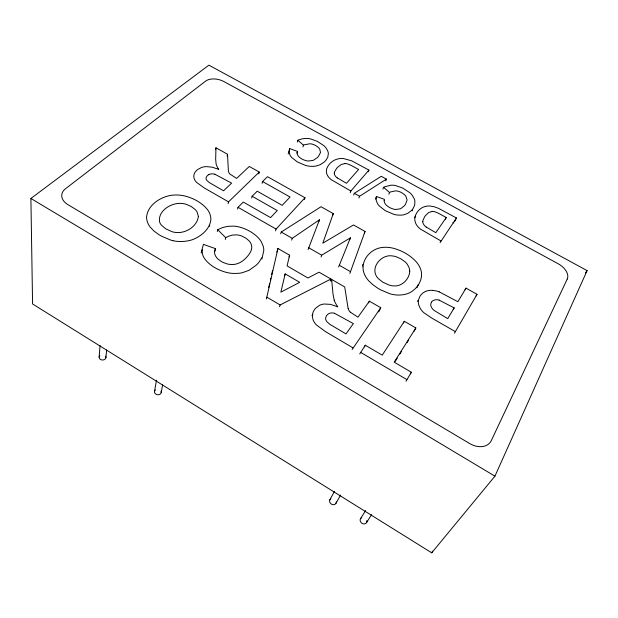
<?xml version="1.0" encoding="UTF-8"?>
<svg xmlns="http://www.w3.org/2000/svg" width="618" height="618" viewBox="0 0 618 618"><rect width="100%" height="100%" fill="white"/><g stroke="black" fill="none" stroke-linecap="round" stroke-linejoin="round"><path stroke-width="0.93" d="M258.811 173.89L259.266 172.082L249.27 166.466L236.655 178.401L230.02 174.129A9.255 6.018 14.3 0 1 228.397 171.256L227.509 154.253L215.96 147.772L215.667 159.359L216.13 164.033A27.516 17.713 14.6 0 0 218.757 169.371L212.098 167.161L206.188 166.613A14.894 9.78 12.9 0 0 201.669 167.432L197.868 169.394A22.186 14.631 13.2 0 0 196.555 170.491L195.358 171.85A16.887 11.109 12.9 0 0 193.813 176.424L194.021 178.023A13.596 8.946 12.7 0 0 196.756 182.534L204.311 187.972L228.521 201.87L228.112 203.701M384.187 200.649L384.419 199.344L376.439 196.501L375.396 199.089M334.377 172.893L334.415 172.484A13.758 8.698 19.8 0 1 334.539 171.858L336.64 168.366A52.36 33.233 21.6 0 1 337.698 167.208L341.306 164.458L344.983 163.546M99.143 357.042L100.093 345.524M105.91 357.606L106.62 349.95M209.595 226.343L209.687 225.315M297.181 152.607L297.544 151.402L289.711 148.614L289.093 151.904L289.896 154.84A15.744 9.849 17.5 0 0 291.719 157.513L297.343 161.947L305.694 165.493A17.265 10.8 17.7 0 0 310.36 166.288L313.141 166.342A17.628 11.024 17.7 0 0 315.813 166.072L319.869 164.859L324.064 162.179A37.196 23.059 16.9 0 0 325.833 160.394L327.741 157.358L328.359 153.619A17.86 11.101 17.8 0 0 327.756 151.062L326.443 148.567A17.103 10.63 17.8 0 0 323.925 145.694L317.343 141.36L310.53 138.911A14.917 9.247 17.7 0 0 307.903 138.494A14.16 8.776 17.7 0 0 305.964 138.409L302.179 138.811L298.502 139.992L297.907 140.263L297.389 142.047M154.508 391.503L156.493 380.17M214.608 251.132L215.45 248.637L203.415 244.357L201.908 250.035L202.727 255.033A24.264 17.327 13.8 0 0 205.23 259.521C210.491 266.095 218.347 270.221 226.366 272.399A26.589 19.003 14.1 0 0 233.704 273.45L238.123 273.349A27.146 19.39 14.2 0 0 242.418 272.692L249.023 270.305L255.999 265.385A57.211 40.216 12.8 0 0 259.012 262.186L262.395 256.864L263.801 250.437A27.401 19.421 14.5 0 0 263.16 246.126L261.406 241.978A26.242 18.586 14.6 0 0 257.806 237.266C252.299 231.935 245.191 228.258 237.706 226.644A22.858 16.122 14.4 0 0 233.643 226.111L227.609 226.358L222.627 227.555L217.675 229.672L217.273 231.503M261.924 259.019L262.117 257.945M161.198 392.608L162.627 384.883M215.597 149.618L215.96 147.772M227.115 156.084L227.509 154.253M214.84 251.364L215.45 248.637M268.706 287.517L269.556 283.77M270.406 280.031L270.831 278.154M271.681 274.415L272.523 270.669M266.397 298.973L277.953 248.49L289.618 255.203L287.084 265.91L307.942 277.992L319.073 272.183L330.947 279.027L330.282 280.757M225.292 239.483L225.717 237.66L228.838 236.122L232.515 235.056L236.725 234.879A13.048 9.216 14.5 0 1 241.908 236.076L246.057 238.285L248.892 240.672A13.882 9.818 14.6 0 1 250.8 243.353C253.202 247.532 250.854 252.422 248.003 255.697A59.313 41.437 12 0 1 245.817 258.131C241.97 262.202 236.493 265.052 230.784 264.481A14.415 10.305 14.1 0 1 226.76 263.801L222.82 262.287A19.66 14.005 14.2 0 1 220.726 261.113L217.915 258.996A13.233 9.463 13.9 0 1 214.593 251.132M285.192 273.89L280.866 292.152L299.684 282.318L285.192 273.89L284.62 275.651M237.582 209.123L238.015 207.3L243.307 202.063L270.568 217.606L277.258 210.537L252.113 196.261L251.657 198.077M376.439 196.501L376.177 200.062L377.274 203.206A16.053 10.243 22.2 0 0 379.352 206.049L385.338 210.715L393.905 214.361A17.613 11.224 22.4 0 0 398.571 215.118L401.306 215.118A17.976 11.456 22.4 0 0 403.902 214.77L407.756 213.38L411.588 210.398A37.86 24.009 21.5 0 0 413.133 208.436L414.686 205.122L414.894 201.082A18.216 11.533 22.4 0 0 414.029 198.339L412.476 195.682A17.443 11.047 22.4 0 0 409.703 192.631L402.789 188.104L395.844 185.609A15.211 9.61 22.3 0 0 393.226 185.222A14.438 9.123 22.3 0 0 391.318 185.161L384.728 186.744L383.6 187.331L382.905 189.054M262.109 183.353L262.573 181.545L267.486 176.694L304.998 197.752L304.442 199.529M201.167 253.071L201.53 251.804M288.204 153.982L289.711 148.614M297.026 153.187L297.544 151.402M275.558 230.869L276.076 229.077L304.998 197.752M302.928 146.96L303.453 145.184L304.218 144.805L309.942 143.755A8.598 5.338 17.8 0 1 314.06 144.767L315.157 145.276A11.935 7.424 17.7 0 1 316.455 146.026L318.038 147.192A9.085 5.639 17.8 0 1 319.73 149.131L320.526 152.461L318.533 156.331A38.54 23.824 16.5 0 1 317.258 157.698L313.117 160.433L308.065 161.02A9.355 5.856 17.6 0 1 305.501 160.525L302.936 159.552A12.785 7.98 17.7 0 1 301.553 158.818L299.946 157.737A8.644 5.407 17.6 0 1 297.158 152.6M280.711 233.82L281.244 232.036L321.005 206.736L333.272 213.619L322.789 243.183L353.496 224.975L365.029 231.441L349.858 273.411M276.879 252.044L277.953 248.49M291.673 240.101L292.237 238.324L319.429 219.799L318.826 221.561M412.175 210.877L412.384 210.213M289.054 256.972L289.618 255.203M279.545 306.713L280.116 304.968L330.947 279.027M308.127 249.517L319.429 219.799M417.93 285.663L418.301 284.604M332.646 215.373L333.272 213.619M321.09 256.941L321.723 255.195L350.414 237.837L349.734 239.575M350.221 192.77L350.862 191.024L368.923 170.089L351.681 160.819L343.214 158.478A11.194 6.999 19.5 0 0 342.133 158.44A16.315 10.236 19.6 0 0 338.517 158.795C333.349 159.722 328.799 163.507 326.852 168.359A20.487 12.939 19.7 0 0 326.652 169.015A18.633 11.773 19.6 0 0 326.953 174.284A14.299 9.046 19.4 0 0 330.375 178.965A12.793 8.104 19.4 0 0 331.256 179.699L350.862 191.024M353.643 195.064L354.292 193.326L381.283 176.3L386.435 179.12L385.732 180.835M368.266 171.819L368.923 170.089M358.919 197.992L359.576 196.254L386.435 179.12M330.954 281.144L331.627 279.413L344.713 286.953L348.135 308.583M338.618 266.976L350.414 237.837M201.754 251.155L202.295 249.857M364.326 233.171L365.029 231.441M388.853 194.23L389.564 192.515L390.63 191.904L395.783 190.838A8.768 5.547 22.4 0 1 399.931 191.843L401.059 192.376A12.167 7.717 22.4 0 1 402.411 193.148L404.095 194.376A9.262 5.856 22.4 0 1 405.949 196.431L407.084 200L405.539 204.21A39.189 24.828 21 0 1 404.435 205.709L400.657 208.745L395.767 209.487A9.54 6.087 22.3 0 1 393.187 209.008L390.576 208.011A13.04 8.289 22.3 0 1 389.139 207.254L387.447 206.118A8.814 5.624 22.3 0 1 384.164 200.641M494.933 476.169L587.1 270.607L208.892 65.168L30.9 198.478L32.584 303.971L431.712 552.832L494.933 476.169L30.9 198.478M368.629 302.866L369.394 301.175L380.742 307.718L378.764 311.92M352.144 349.502L380.742 307.718M359.715 353.959L365.308 345.23L382.241 355.165L404.319 321.298L415.844 327.942L414.083 331.24M364.52 346.891L365.308 345.23M431.712 552.832L432.538 551.094M416.965 287.795L417.482 286.729M445.423 219.205L446.258 217.528L440.634 214.446A47.841 31.263 24.6 0 0 438.502 213.31L436.138 212.244A8.258 5.238 24.4 0 0 432.245 211.395M362.418 265.547L362.951 264.489M440.109 242.611L456.439 217.976L438.533 208.343L434.037 206.713L429.981 206.01A11.464 7.246 24.2 0 0 428.915 205.979A16.717 10.591 24.4 0 0 425.408 206.443M454.732 221.306L456.439 217.976M403.461 322.959L404.319 321.298M329.842 499.838L334.408 491.488M335.929 503.384L340.588 495.088M406.003 381.236L411.364 372.245L394.207 362.187L415.844 327.942M410.452 373.859L411.364 372.245M453.241 309.518L454.184 307.888L439.128 300.132M465.068 289.765L466.011 288.127L477.026 294.307L454.423 333.28M476.061 295.937L477.026 294.307M454.184 307.888L447.749 318.633L434.222 310.506A8.868 6.126 27.6 0 1 431.109 306.536A7.686 5.315 27.6 0 1 430.8 304.01L431.217 302.689A11.302 7.802 27.8 0 1 431.503 302.179M466.011 288.127L457.876 301.715L439.213 291.858M311.997 315.636L312.275 315.188M360.487 518.757L365.686 510.468M395.211 361.383L397.266 358.123M399.838 354.052L401.383 351.611M407.03 342.658L408.575 340.209M366.428 522.735L371.619 514.678M446.258 217.528L435.821 232.669L426.227 227.061M369.394 301.175L357.938 317.196L350.321 312.152M414.91 217.212L415.705 216.161M585.408 272.947L587.1 270.607M252.113 196.261L257.204 191.194L282.187 205.331L290.058 197.018L262.573 181.545M228.521 201.87L259.266 172.082M208.807 174.639L207.795 175.288A11.472 7.563 13.3 0 0 207.223 175.79L206.188 177.335A6.381 4.202 13 0 0 206.852 180.433L209.402 182.634L223.546 190.792L231.626 183.152L214.994 174.299M425.686 291.341L423.036 292.824L420.796 295.118A30.707 21.197 28.2 0 0 419.892 296.47L418.548 299.784L418.324 302.604A15.914 11.024 27.4 0 0 418.741 304.898L420.163 308.227A16.06 11.132 27.4 0 0 423.793 312.662L431.611 317.984L455.389 331.665M425.4 206.435C420.279 207.586 416.262 212.005 414.979 217.003A20.997 13.395 24.6 0 0 414.856 217.714M432.252 211.426L428.745 212.484L425.501 215.535A53.897 34.253 26.6 0 0 424.581 216.802L422.89 220.611A14.106 9 24.7 0 0 422.836 221.29L422.843 221.738M334.531 313.311L353.365 323.6L346.003 333.905L329.865 324.334L326.852 321.669A7.007 5.199 22.3 0 1 325.671 317.737L326.559 315.69A12.607 9.355 22.7 0 1 327.092 315.018L328.058 314.122A7.385 5.469 22.3 0 1 334.539 313.264M337.714 306.783L330.421 304.357L324.118 304.025A16.346 12.113 22 0 0 319.483 305.354L315.759 308.096A24.388 18.107 22.6 0 0 314.531 309.579L313.465 311.387A18.54 13.758 22.1 0 0 312.507 317.343L312.955 319.382A14.917 11.085 21.9 0 0 316.501 324.998L325.277 331.503L352.909 347.834M453.002 222.488L453.875 222.974M440.951 240.943L420.51 229.139A13.094 8.389 24.3 0 1 419.568 228.366A14.647 9.37 24.3 0 1 415.736 223.392A19.088 12.182 24.5 0 1 414.887 217.729M354.292 193.326L359.576 196.254M238.015 207.3L276.076 229.077M281.244 232.036L292.237 238.324M308.73 247.756L321.723 255.195M339.29 265.246L350.56 271.688M266.937 297.212L280.116 304.968M360.495 352.299L406.907 379.622M337.281 177.891L346.474 183.276L358.61 169.471L353.202 166.505A46.69 30.166 19.3 0 0 351.14 165.415L348.853 164.373A8.065 5.06 19.6 0 0 344.968 163.515M383.6 187.331L389.564 192.515M297.907 140.263L303.453 145.184M217.675 229.672L225.717 237.66M334.207 300.116L333.025 294.183L331.627 279.413M366.829 520.572A3.584 3.044 39.2 0 1 364.52 523.894A3.584 3.044 39.2 0 1 360.425 521.507A3.584 3.044 39.2 0 1 361.777 517.621M336.308 501.909A3.53 3.028 34.6 0 1 331.472 504.18A3.53 3.028 34.6 0 1 330.869 498.741M161.004 391.032A3.391 2.796 6.8 0 1 159.568 394.454A3.391 2.796 6.8 0 1 155.211 393.596A3.391 2.796 6.8 0 1 155.419 389.935M105.523 356.115A3.399 2.688 2.4 0 1 104.519 359.529A3.399 2.688 2.4 0 1 100.085 359.158A3.399 2.688 2.4 0 1 99.846 355.644M172.878 240.688A24.944 17.335 10.8 0 0 182.341 241.483A30.506 21.105 10.8 0 0 192.878 239.545C201.213 236.138 209.749 229.278 210.831 219.807A27.107 18.671 11.3 0 0 210.638 216.702A27.486 18.934 11.2 0 0 209.741 213.612A26.257 18.084 11.3 0 0 207.548 209.695C201.877 202.534 193.264 198.108 184.527 195.914A26.365 18.107 11 0 0 177.474 195.01A27.717 19.058 11 0 0 174.624 195.018A26.968 18.532 11 0 0 170.429 195.45C159.768 197.436 148.065 205.076 146.605 216.586A27.207 18.818 10.6 0 0 146.675 218.726A28.15 19.475 10.7 0 0 147.408 221.947A26.883 18.602 10.6 0 0 150.182 227.061L153.805 230.9L158.664 234.492A43.948 30.143 11.3 0 0 161.684 236.269L170.491 240A27.934 19.374 10.9 0 0 172.893 240.641M312.577 314.747A24.21 18.076 22.6 0 1 312.901 314.307M337.752 306.767A30.267 21.7 23.4 0 1 334.153 300.124M350.275 312.167A10.189 7.393 23.5 0 1 348.181 308.583M426.173 227.1A8.59 5.492 24.4 0 1 422.743 221.715M337.227 177.93A8.382 5.299 19.5 0 1 334.276 172.878M208.784 174.616A6.721 4.419 13.1 0 1 215.01 174.268M417.312 301.46A30.498 21.182 28.3 0 1 417.93 300.502M425.717 291.372A17.513 12.09 27.4 0 1 432.507 290.329M432.53 290.414A18.463 12.754 27.5 0 1 439.22 291.827M431.457 302.156A8.66 5.979 27.6 0 1 439.128 300.039M362.975 266.821L363.199 270.097A26.211 18.069 24 0 0 363.732 272.299A27.122 18.687 24 0 0 365.091 275.589A25.894 17.852 24 0 0 368.699 280.796L372.778 284.666L377.915 288.274A42.441 28.891 24.2 0 0 380.997 290.027L389.703 293.689A26.953 18.571 24.3 0 0 391.982 294.307A24.056 16.616 24.3 0 0 400.626 294.987A29.409 20.247 24.1 0 0 409.626 292.793C416.965 288.977 422.666 280.618 421.391 272.144A26.18 17.891 24.3 0 0 420.541 268.954A26.543 18.146 24.3 0 0 419.066 265.794A25.361 17.319 24.3 0 0 416.238 261.808C410.02 254.979 401.53 250.313 392.608 248.073A25.431 17.374 24 0 0 386.096 247.277A26.736 18.277 24 0 0 383.546 247.347A26.01 17.775 24 0 0 379.885 247.872C371.094 249.788 363.623 257.76 362.975 266.821M409.773 271.008C409.495 279.12 401.855 286.791 393.504 285.902A14.732 10.166 24.2 0 1 389.487 285.215L382.913 282.279L378.278 278.579A14.554 10.043 24 0 1 376.107 275.597C371.117 265.949 382.21 254.122 392.268 255.922A14.569 9.95 24.1 0 1 396.138 256.74L400.819 258.795L404.921 261.684A14.724 10.05 24.2 0 1 407.424 264.473L409.101 267.617L409.773 271.008M198.378 216.47C197.157 226.327 186.111 233.287 176.57 232.53A15.28 10.599 10.7 0 1 172.267 231.781L165.655 228.799L161.368 225.122A15.102 10.46 10.6 0 1 159.66 222.186C157.32 210.676 172.043 202.086 182.295 203.5A15.095 10.375 11.1 0 1 186.404 204.365L191.117 206.451L194.987 209.34A15.249 10.491 11.2 0 1 197.119 212.09L198.378 216.47M567.254 279.019L491.356 440.51A18.107 13.418 36 0 1 469.734 443.577L67.926 204.658A16.64 11.139 5.6 0 1 65.485 188.745L205.632 81.112A13.557 7.964 13.5 0 1 223.94 81.584L558.224 263.793A14.817 9.116 30.2 0 1 567.254 279.019"/></g></svg>
